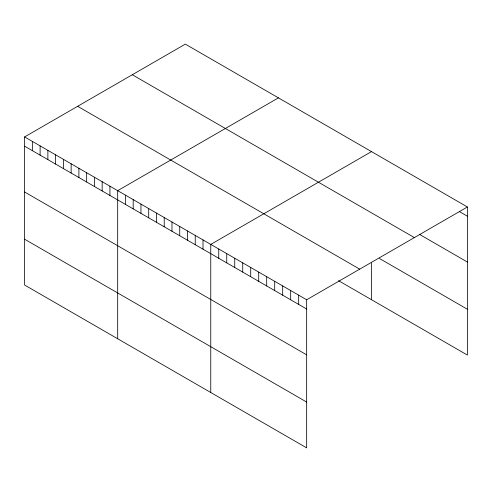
<?xml version="1.0" encoding="UTF-8"?>
<svg xmlns="http://www.w3.org/2000/svg" width="492" height="492" viewBox="0 0 492 492"><rect width="100%" height="100%" fill="white"/><g stroke="black" fill="none" stroke-linecap="round" stroke-linejoin="round"><path stroke-width="0.74" d="M24.6 136.924L306.664 299.769L306.664 447.874L24.6 285.028L24.6 136.924L185.336 44.126L467.4 206.972L467.4 355.076L338.533 280.674M278.417 97.865L117.68 190.662L117.68 338.767M371.497 151.604L210.76 244.401L210.76 392.511M306.664 299.769L467.4 206.972M459.411 211.609L467.4 216.228M419.448 234.364L467.4 262.045M132.293 74.747L414.356 237.593M379.492 258.503L467.4 309.253M77.644 106.303L359.707 269.149M24.6 146.179L306.664 309.025M24.6 192.003L306.664 354.849M24.6 239.21L306.664 402.056M371.497 263.048L371.497 299.708M298.669 295.157L298.669 304.413M290.68 290.544L290.68 299.8M282.685 285.932L282.685 295.188M274.696 281.313L274.696 290.569M266.701 276.701L266.701 285.957M258.712 272.088L258.712 281.344M250.717 267.476L250.717 276.732M242.728 262.857L242.728 272.113M234.733 258.245L234.733 267.5M226.744 253.632L226.744 262.888M218.749 249.02L218.749 258.275M203.005 239.924L203.005 249.18M195.244 235.447L195.244 244.702M187.489 230.969L187.489 240.225M179.734 226.492L179.734 235.748M171.979 222.015L171.979 231.265M164.217 217.532L164.217 226.787M156.462 213.054L156.462 222.31M148.707 208.577L148.707 217.833M140.952 204.1L140.952 213.356M133.191 199.623L133.191 208.879M125.435 195.146L125.435 204.395M109.925 186.185L109.925 195.441M102.164 181.708L102.164 190.964M94.409 177.231L94.409 186.486M86.654 172.753L86.654 182.009M78.898 168.27L78.898 177.526M71.137 163.793L71.137 173.049M63.382 159.316L63.382 168.572M55.627 154.839L55.627 164.094M47.872 150.361L47.872 159.617M40.11 145.884L40.11 155.14M32.355 141.401L32.355 150.657"/></g></svg>
